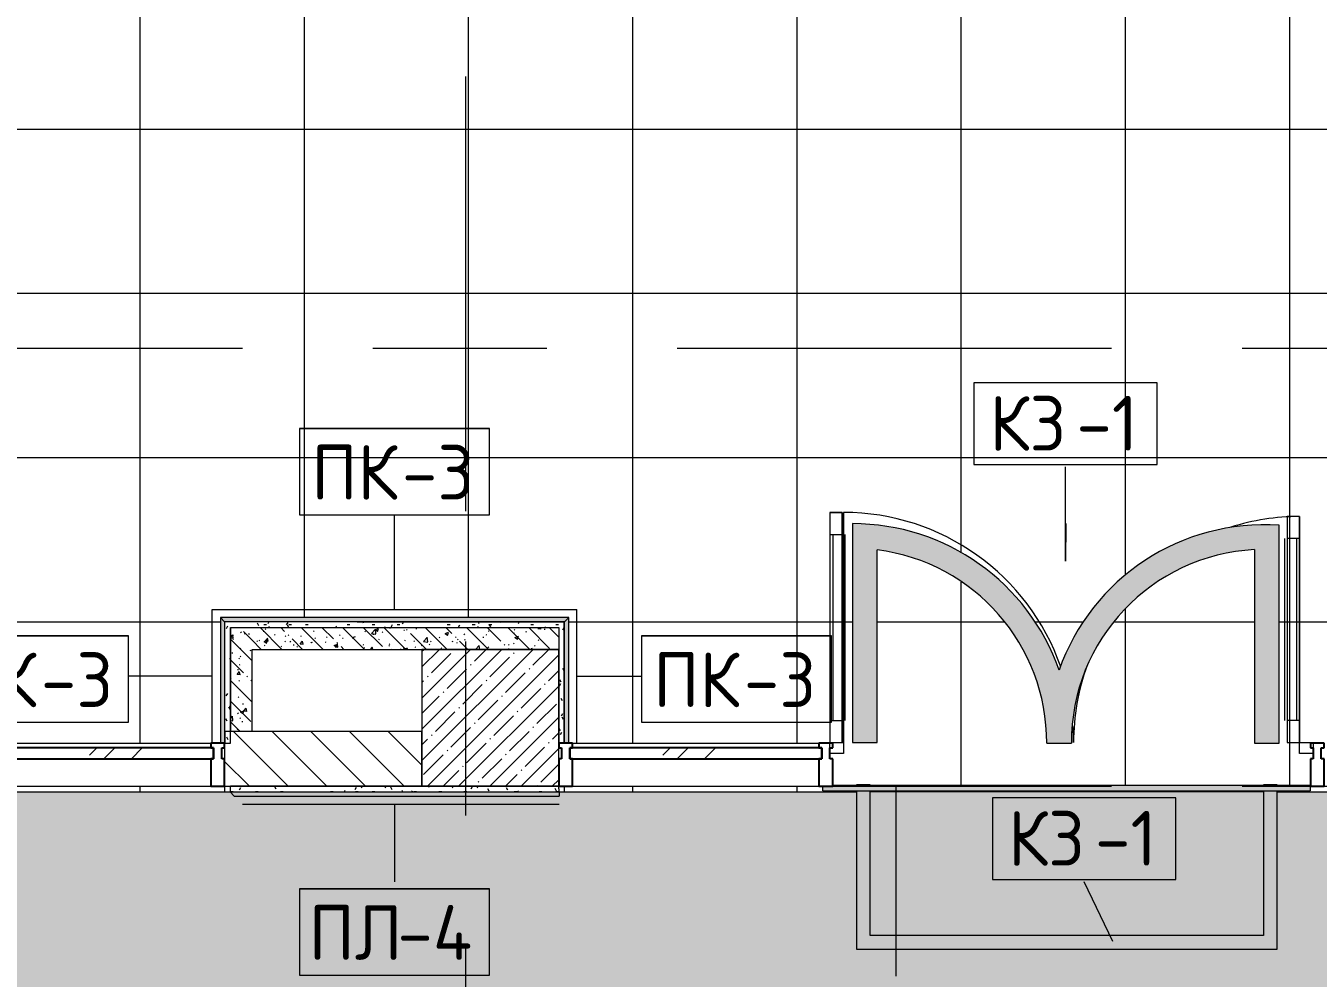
# Model space of a CAD drawing. Header units: millimetres. Extents: x 81671 to 282875, y -8553 to 29000.
# Drawn here: x 109103 to 113824, y 12699 to 16177 of the extents above; entities that cross this region are included whole.
import ezdxf

# ---------------------------------------------------------------- set-up
doc = ezdxf.new("R2010")
doc.units = ezdxf.units.MM
doc.linetypes.add('Осевая', pattern=[3175, 635, -476.25, 1587.5, -476.25])
for name, color, linetype, lineweight in [('A-DETL-GENF', 7, 'Continuous', 9), ('A-DOOR', 7, 'Continuous', 9), ('A-DOOR-1', 7, 'Continuous', 13), ('A-FLOR-HRAL-IDEN', 7, 'Continuous', 9), ('A-FLOR-IDEN', 7, 'Continuous', 9), ('A-FLOR-PATT', 7, 'Continuous', 9), ('A-GENM-IDEN', 7, 'Continuous', 9), ('A-GLAZ-CURT', 7, 'Continuous', 9), ('A-GLAZ-CURT-1', 7, 'Continuous', 25), ('A-GLAZ-CWMG', 7, 'Continuous', 9), ('A-GLAZ-CWMG-1', 7, 'Continuous', 25), ('A-WALL', 7, 'Continuous', 9), ('I-WALL', 7, 'Continuous', 9), ('S-COLS', 7, 'Continuous', 9), ('Ограждение', 7, 'Continuous', 9), ('Оси-2', 7, 'Осевая', 9), ('Поручни', 7, 'Continuous', 9)]:
    doc.layers.add(name, color=color, linetype=linetype, lineweight=lineweight)
for name, color, linetype, lineweight, true_color in [('A-FLOR-1', 7, 'Continuous', 9, 0x787878), ('A-GENM-3', 5, 'Continuous', 9, 0x0000ff), ('A-GENM-5', 7, 'Continuous', 9, 0xff8040), ('A-WALL-1', 9, 'Continuous', 9, 0x808080), ('A-WALL-FNSH-1', 9, 'Continuous', 9, 0x808080), ('I-WALL-1', 7, 'Continuous', 9, 0x787878), ('I-WALL-2', 9, 'Continuous', 9, 0x808080), ('S-COLS-1', 9, 'Continuous', 9, 0x808080)]:
    doc.layers.add(name, color=color, linetype=linetype, lineweight=lineweight, true_color=true_color)
doc.styles.add('GOST Common_1', font='GOST_Common.ttf', dxfattribs={"height": 200})
pattern_1 = [(135, (0, 0), (-75.43415, -75.43415), [106.68, -17.78, 3.556, -17.78]), (135, (0, 75.39), (-75.43415, -75.43415), []), (50, (0, 0), (127.52922, -11.15758), [13.335, -146.685]), (355, (0, 0), (-24.66966, 133.74002), [10.668, -117.348]), (100.451, (10.63, -0.93), (102.85973, 122.58178), [11.333, -124.663]), (46.184, (0, 35.56), (189.75516, -29.43036), [20.002, -220.027]), (96.636, (15.81, 33.1), (166.1822, 173.1996), [17, -186.995]), (351.184, (0, 35.56), (166.18393, 173.19757), [16.002, -176.022]), (21, (17.78, 26.67), (106.130265, -71.58603), [13.335, -146.685]), (326, (17.78, 26.67), (43.26188, 128.93175), [10.668, -117.348]), (71.451, (26.62, 20.7), (149.39198, 57.34505), [11.333, -124.663]), (37.5, (0, 0), (2.162228, 59.188357), [3.353, -112.573, 3.353, -115.773, -117.792]), (37.5, (0, 0), (2.162228, 59.188357), [-235.052, 3.353, -114.44]), (7.5, (0, 0), (46.773857, 70.126152), [3.353, -64.567, 3.353, -109.906, -44.894]), (7.5, (0, 0), (46.773857, 70.126152), [-181.178, 3.353, -41.542]), (327.5, (-39.65, 0), (94.913671, -4.010093), [3.353, -41.097, 3.353, -135.331, -184.023]), (327.5, (-39.65, 0), (94.913671, -4.010093), [-183.134, 3.353, -180.67]), (317.5, (-57.43, 0), (103.69057, 17.79882), [3.353, -54.432, 3.353, -88.748, -130.683]), (317.5, (-57.43, 0), (103.69057, 17.79882), [-149.885, 3.353, -127.33])]
pattern_2 = [(0, (0, 0), (121.92, 30.48), [10.058, -81.382, 10.058, -81.382, -487.68]), (0, (0, 0), (121.92, 30.48), [-182.88, 10.058, -172.822, 10.058, -81.382, -213.36]), (0, (0, 0), (121.92, 30.48), [-457.2, 10.058, -50.902, 10.058, -142.342]), (120, (45.72, 15.24), (-87.356454, 90.345817), [10.058, -81.382, 10.058, -81.382, -487.68]), (120, (45.72, 15.24), (-87.356454, 90.345817), [-182.88, 10.058, -172.822, 10.058, -81.382, -213.36]), (120, (45.72, 15.24), (-87.356454, 90.345817), [-457.2, 10.058, -50.902, 10.058, -142.342]), (240, (60.96, 76.2), (-34.563546, -120.825817), [10.058, -81.382, 10.058, -81.382, -487.68]), (240, (60.96, 76.2), (-34.563546, -120.825817), [-182.88, 10.058, -172.822, 10.058, -81.382, -213.36]), (240, (60.96, 76.2), (-34.563546, -120.825817), [-457.2, 10.058, -50.902, 10.058, -142.342])]

# ---------------------------------------------------------------- blocks, each defined once
blk = doc.blocks.new('Прямоугольный импост - Импост структурный с накладкой - 160мм Темный-32354018-План отделки полов с раскладкой материалов 1 этажа в осях 23_1-33')
at = {"layer": 'A-GLAZ-CWMG'}
for p, q in [((108459, 13557), (109779, 13557)), ((108459, 13400), (109779, 13400))]:
    blk.add_line(p, q, dxfattribs=at)
blk = doc.blocks.new('Системная панель - Стекло - 40мм-32353599-План отделки полов с раскладкой материалов 1 этажа в осях 23_1-33')
at = {"layer": 'A-GLAZ-CURT'}
h = blk.add_hatch(dxfattribs=at)
h.set_pattern_fill('FP_48', color=256, style=0, pattern_type=2)
h.set_pattern_definition([(225, (109219, 13440), (282.8427, -282.8427), [200, -600]), (225, (109419, 13540), (282.8427, -282.8427), [600, -200]), (225, (109019, 13640), (282.8427, -282.8427), [200, -600])])
h.paths.add_polyline_path([(-670, 40), (-670, 0), (670, 0), (670, 40), (657.3, 40)])
at = {"layer": 'A-GLAZ-CURT-1'}
for p, q in [((670, 40), (-670, 40)), ((-670, 40), (-670, 0)), ((-670, 0), (670, 0)), ((670, 0), (670, 40))]:
    blk.add_line(p, q, dxfattribs=at)
blk = doc.blocks.new('Прямоугольный импост - Импост структурный с накладкой - 160мм Темный-30756008-План отделки полов с раскладкой материалов 1 этажа в осях 23_1-33')
at = {"layer": 'A-GLAZ-CWMG-1'}
for p, q in [((-50, 0), (-50, 17)), ((-50, 17), (0, 17)), ((-40, 0), (-50, 0)), ((-40, -40), (-40, 0)), ((0, 0), (-10, 0)), ((-10, 0), (-10, -40)), ((0, 17), (0, 0)), ((-50, -140), (-50, -40)), ((-50, -40), (-40, -40)), ((-10, -40), (0, -40)), ((0, -40), (0, -140)), ((0, -140), (-50, -140))]:
    blk.add_line(p, q, dxfattribs=at)
blk = doc.blocks.new('Прямоугольный импост - Импост структурный с накладкой - 160мм Темный-30755591-План отделки полов с раскладкой материалов 1 этажа в осях 23_1-33')
at = {"layer": 'A-GLAZ-CWMG-1'}
for p, q in [((-25, 0), (-25, 17)), ((-25, 17), (25, 17)), ((-15, 0), (-25, 0)), ((-15, -40), (-15, 0)), ((25, 0), (15, 0)), ((15, 0), (15, -40)), ((25, 17), (25, 0)), ((-25, -140), (-25, -40)), ((-25, -40), (-15, -40)), ((15, -40), (25, -40)), ((25, -40), (25, -140)), ((25, -140), (-25, -140))]:
    blk.add_line(p, q, dxfattribs=at)
blk = doc.blocks.new('Системная панель - Стекло - 40мм-32354452-План отделки полов с раскладкой материалов 1 этажа в осях 23_1-33')
at = {"layer": 'A-GLAZ-CURT'}
h = blk.add_hatch(dxfattribs=at)
h.set_pattern_fill('FP_62', color=256, style=0, pattern_type=2)
h.set_pattern_definition([(225, (111650.22, 13440), (282.8427, -282.8427), [200, -600]), (225, (111850.22, 13540), (282.8427, -282.8427), [600, -200]), (225, (111450.22, 13640), (282.8427, -282.8427), [200, -600])])
h.paths.add_polyline_path([(-460.2, 40), (-460.2, 0), (460.2, 0), (460.2, 40), (424.7, 40)])
at = {"layer": 'A-GLAZ-CURT-1'}
for p, q in [((460.2, 40), (-460.2, 40)), ((-460.2, 40), (-460.2, 0)), ((-460.2, 0), (460.2, 0)), ((460.2, 0), (460.2, 40))]:
    blk.add_line(p, q, dxfattribs=at)
blk = doc.blocks.new('Прямоугольный импост - Импост структурный с накладкой - 160мм Темный-32355003-План отделки полов с раскладкой материалов 1 этажа в осях 23_1-33')
at = {"layer": 'A-GLAZ-CWMG'}
for p, q in [((111100, 13557), (112000.4, 13557)), ((111100, 13400), (112000.4, 13400))]:
    blk.add_line(p, q, dxfattribs=at)
blk = doc.blocks.new('Прямоугольный импост - Импост структурный с накладкой - 160мм Темный-30755595-План отделки полов с раскладкой материалов 1 этажа в осях 23_1-33')
at = {"layer": 'A-GLAZ-CWMG-1'}
for p, q in [((0, 17), (-50, 17)), ((-50, 17), (-50, 0)), ((-50, 0), (-40, 0)), ((-40, 0), (-40, -40)), ((-10, -40), (-10, 0)), ((-10, 0), (0, 0)), ((0, 0), (0, 17)), ((-40, -40), (-50, -40)), ((-50, -40), (-50, -140)), ((0, -40), (-10, -40)), ((0, -140), (0, -40)), ((-50, -140), (0, -140))]:
    blk.add_line(p, q, dxfattribs=at)
blk = doc.blocks.new('Плинтус - Плинтус керамогранит бежевый-32865447-План отделки полов с раскладкой материалов 1 этажа в осях 23_1-33')
at = {"layer": 'A-GENM-5'}
blk.add_hatch(color=256, dxfattribs=at).paths.add_polyline_path([(0, 0), (444, 0), (459, 15), (0, 15), (0, 10)])
for p, q in [((0, 45), (489, 45)), ((459, 15), (0, 15)), ((444, 0), (43, 0)), ((444, 0), (459, 15))]:
    blk.add_line(p, q, dxfattribs=at)
blk = doc.blocks.new('Плинтус - Плинтус керамогранит бежевый-32865448-План отделки полов с раскладкой материалов 1 этажа в осях 23_1-33')
at = {"layer": 'A-GENM-5'}
blk.add_hatch(color=256, dxfattribs=at).paths.add_polyline_path([(1242, 0), (1257, 15), (-15, 15), (0, 0)])
for p, q in [((-45, 45), (1287, 45)), ((-15, 15), (0, 0)), ((1257, 15), (-15, 15)), ((1242, 0), (0, 0)), ((1242, 0), (1257, 15))]:
    blk.add_line(p, q, dxfattribs=at)
blk = doc.blocks.new('Плинтус - Плинтус керамогранит бежевый-32865449-План отделки полов с раскладкой материалов 1 этажа в осях 23_1-33')
at = {"layer": 'A-GENM-5'}
blk.add_hatch(color=256, dxfattribs=at).paths.add_polyline_path([(0, -15), (459, -15), (444, 0), (0, 0)])
for p, q in [((0, 0), (444, 0)), ((0, -15), (459, -15)), ((0, -45), (489, -45)), ((459, -15), (444, 0))]:
    blk.add_line(p, q, dxfattribs=at)
blk = doc.blocks.new('Плинтус - Плинтус светлый _сад_-32928320-План отделки полов с раскладкой материалов 1 этажа в осях 23_1-33')
at = {"layer": 'A-GENM-3'}
blk.add_hatch(color=256, dxfattribs=at).paths.add_polyline_path([(15, -15), (1202, -15), (1202, 0), (0, 0)])
for p, q in [((0, 0), (1202, 0)), ((0, 0), (15, -15)), ((15, -15), (1202, -15)), ((45, -45), (1202, -45)), ((1202, 0), (1202, -15))]:
    blk.add_line(p, q, dxfattribs=at)
blk = doc.blocks.new('Дверь_Витражная_остекление_ - ВВ-13 остекление-32355241-План отделки полов с раскладкой материалов 1 этажа в осях 23_1-33')
at = {"layer": 'A-DETL-GENF'}
for p, q in [((-787.5, -20), (-832.5, -20)), ((-832.5, -845), (-832.5, -20)), ((-787.5, -20), (-832.5, -20)), ((-832.5, -20), (-832.5, -845)), ((-787.5, -845), (-787.5, -20)), ((-787.5, -845), (-787.5, -20)), ((837.5, -860), (837.5, -20)), ((837.5, -20), (837.5, -860)), ((882.5, -860), (882.5, -20)), ((882.5, -860), (882.5, -20)), ((-832.5, -100), (-787.5, -100)), ((-822.5, -765), (-822.5, -100)), ((-778.5, -765), (-778.5, -100)), ((828.5, -780), (828.5, -100)), ((882.5, -100), (837.5, -100)), ((872.5, -780), (872.5, -100)), ((-832.5, -765), (-787.5, -765)), ((882.5, -780), (837.5, -780)), ((-832.5, -845), (-787.5, -845)), ((-832.5, -845), (-787.5, -845)), ((882.5, -860), (837.5, -860)), ((837.5, -860), (882.5, -860))]:
    blk.add_line(p, q, dxfattribs=at)
at = {"layer": 'A-DOOR'}
for p, q in [((-832.5, -845), (-832.5, -20)), ((832.5, -860), (832.5, -20))]:
    blk.add_line(p, q, dxfattribs=at)
for centre, radius, start, end in [((-832.5, -20), 825, 340.1083, 0), ((832.5, -20), 840, 180, 184.0882), ((832.5, -20), 840, 199.1519, 270), ((-832.5, -20), 825, 270, 287.6768)]:
    blk.add_arc(centre, radius, start, end, dxfattribs=at)
at = {"layer": 'A-DOOR-1'}
for p, q in [((-882.5, 20), (-832.5, 20)), ((-882.5, -20), (-882.5, 20)), ((-832.5, 20), (-832.5, -20)), ((832.5, 20), (882.5, 20)), ((832.5, -20), (832.5, 20)), ((882.5, 20), (882.5, -20)), ((-832.5, -20), (-882.5, -20)), ((882.5, -20), (832.5, -20))]:
    blk.add_line(p, q, dxfattribs=at)
blk = doc.blocks.new('Ограждение - Ограждение-33049920-План отделки полов с раскладкой материалов 1 этажа в осях 23_1-33')
at = {"layer": 'Ограждение'}
blk.add_hatch(color=256, dxfattribs=at).paths.add_polyline_path([(113794.5, 13382.9), (113794.5, 13402.9), (112050.4, 13402.9), (112050.4, 13400), (112014.5, 13400), (112014.5, 13382.9), (113789.3, 13382.9)])
at = {"layer": 'Поручни'}
for p, q in [((112014.5, 13382.9), (112014.5, 13400)), ((112014.5, 13382.9), (113794.5, 13382.9)), ((113794.5, 13402.9), (112050.4, 13402.9)), ((113794.5, 13402.9), (113794.5, 13382.9))]:
    blk.add_line(p, q, dxfattribs=at)
blk = doc.blocks.new('Mark Reiling - Mark Reiling-26174330-План отделки полов с раскладкой материалов 1 этажа в осях 23_1-33')
at = {"layer": 'A-GENM-IDEN'}
for p, q in [((-3.47, 1.49), (-3.47, -1.663)), ((-3.47, 1.49), (3.47, 1.49)), ((3.47, 1.49), (-3.47, 1.49)), ((-3.47, 1.49), (-3.47, -1.663)), ((3.47, -1.663), (3.47, 1.49)), ((3.47, -1.663), (3.47, 1.49)), ((-3.47, -1.663), (3.47, -1.663)), ((-3.47, -1.663), (3.47, -1.663))]:
    blk.add_line(p, q, dxfattribs=at)
blk = doc.blocks.new('М_перекрытий_ЭП - Типоразмер-25383776-План отделки полов с раскладкой материалов 1 этажа в осях 23_1-33')
at = {"layer": 'A-FLOR-IDEN'}
for p, q in [((3.352, 1.578), (-3.336, 1.578)), ((-3.336, 1.578), (-3.336, -1.406)), ((3.352, -1.406), (3.352, 1.578)), ((-3.336, -1.406), (3.352, -1.406))]:
    blk.add_line(p, q, dxfattribs=at)

msp = doc.modelspace()

# ---------------------------------------------------------------- hatches: boundary and pattern name
at = {"layer": 'A-FLOR-PATT'}
h = msp.add_hatch(dxfattribs=at)
h.set_pattern_fill('FP_82', color=256, style=0, pattern_type=2)
h.set_pattern_definition([(0, (109520, 17600), (0, 600), []), (90, (109520, 17600), (-600, 4e-14), [])])
h.paths.add_polyline_path([(115560, 13380), (115580, 13380), (115580, 13400), (113795.4, 13400), (113795.4, 13500), (113805.4, 13500), (113805.4, 13520), (113755.4, 13520), (113755.4, 13560), (113805.4, 13560), (113805.4, 13557), (115564, 13557), (115564, 14016), (116136, 14016), (116136, 13636), (117774, 13636), (117774, 14399.1), (116916.4, 14399.1), (116916.5, 14501.6), (116928.3, 14603.4), (116951.6, 14703.3), (116986.2, 14799.7), (117031.6, 14891.6), (117087.2, 14977.7), (117152.2, 15056.9), (117225.9, 15128.2), (117307.3, 15190.5), (117395.3, 15243.1), (117496.4, 15287.8), (117591.1, 15317.5), (117689.1, 15336.7), (117789, 15344.8), (117789, 15254.7), (117686.8, 15245.4), (117586.3, 15223), (117488.7, 15187.5), (117406.7, 15146.7), (117323.2, 15091.1), (117247.2, 15025.6), (117180, 14951.1), (117122.6, 14868.9), (117075.8, 14780.2), (117040.5, 14686.3), (117017.1, 14588.8), (117006, 14490), (117790, 14490), (117789, 16230), (115600.4, 16230), (115600.4, 16293), (115550.4, 16293), (115550.4, 16398), (113850.4, 16398), (113850.4, 16293), (110907, 16293), (110907, 16500), (110857, 16500), (110857, 16750), (110907, 16750), (110907, 16800), (111027, 16800), (111027, 16840), (111050, 16840), (111050, 18510), (111027, 18510), (111027, 18560), (111007, 18560), (111007, 18550), (110857, 18550), (110857, 18580), (110515, 18579), (110515, 20739), (109900, 20739), (109900, 20734), (109100, 20734), (109100, 20739), (107700, 20739), (107700, 20734), (106900, 20734), (106900, 20739), (105500, 20739), (105500, 20734), (104700, 20734), (104700, 20739), (103200, 20739), (103200, 20734), (101400, 20734), (101400, 20739), (100836, 20739), (100836, 17766), (101434, 17766), (101434, 16175), (101419, 16175), (101417.9, 17751), (100821, 17751), (100821, 17750), (101418, 17750), (101419, 16162.9), (101510.1, 16157.7), (101619.8, 16139.1), (101726.8, 16108.4), (101829.7, 16066), (101927.2, 16012.5), (102018.2, 15948.5), (102103.5, 15872.4), (102176.1, 15792.1), (102241.1, 15701.8), (102295.6, 15604.8), (102339, 15502.4), (102370.8, 15395.7), (102390.5, 15286.2), (102398, 15165), (102397.9, 15125), (102395.7, 15125), (102393, 15064), (101434, 15064), (101434, 13557), (103589, 13557), (103589, 13560), (103639, 13560), (103639, 13520), (103589, 13520), (103589, 13500), (103599, 13500), (103599, 13402.9), (103671.6, 13402.9), (103671.6, 13404.6), (103721.6, 13404.6), (103721.6, 13402.9), (105158.8, 13402.9), (105158.8, 13404.6), (105208.8, 13404.6), (105208.8, 13402.9), (105333.5, 13402.9), (105333.5, 13382.9), (105208.8, 13382.9), (105208.8, 13380), (105400, 13380), (105400, 13400), (105350, 13400), (105350, 13500), (105360, 13500), (105360, 13520), (105310, 13520), (105310, 13560), (105360, 13560), (105360, 13557), (105400, 13557), (105400, 13600), (105400, 13601), (105400, 13616), (105514, 13616.8), (105514, 14016), (106086, 14016), (106086, 13616), (106611, 13616), (106610, 13601), (106610, 13600), (106610, 13557), (106650, 13557), (106650, 13560), (106700, 13560), (106700, 13520), (106650, 13520), (106650, 13500), (106660, 13500), (106660, 13402.9), (106746.6, 13402.9), (106746.6, 13404.6), (106796.6, 13404.6), (106796.6, 13402.9), (108233.8, 13402.9), (108233.8, 13404.6), (108283.8, 13404.6), (108283.8, 13402.9), (108394.5, 13402.9), (108394.5, 13382.9), (108283.8, 13382.9), (108283.8, 13380), (109830, 13380), (109829, 13400), (108409, 13400), (108409, 13500), (108419, 13500), (108419, 13520), (108369, 13520), (108369, 13560), (108419, 13560), (108419, 13557), (109814, 13557), (109814, 14016), (111086, 14016), (111086, 13557), (112040.4, 13557), (112040.4, 13560), (112090.4, 13560), (112090.4, 13520), (112040.4, 13520), (112040.4, 13500), (112050.4, 13500), (112050.4, 13402.9), (112137.1, 13402.9), (112137.1, 13404.6), (112187.1, 13404.6), (112187.1, 13402.9), (113624.2, 13402.9), (113624.2, 13404.6), (113674.2, 13404.6), (113674.2, 13402.9), (113794.5, 13402.9), (113794.5, 13382.9), (113674.2, 13382.9), (113674.2, 13380), (115550, 13380)])
h.paths.add_polyline_path([(113591.6, 13380), (113624.2, 13380), (113624.2, 13382.9), (112187.1, 13382.9), (112187.1, 13380), (112457.4, 13380)])
h.paths.add_polyline_path([(112010.4, 13380), (112137.1, 13380), (112137.1, 13382.9), (112014.5, 13382.9), (112014.5, 13400), (111070, 13400), (111070, 13380), (112000.4, 13380)])
h.paths.add_polyline_path([(104466, 13380), (105158.8, 13380), (105158.8, 13382.9), (103721.6, 13382.9), (103721.6, 13380), (103748, 13380)])
h.paths.add_polyline_path([(103553.5, 13380), (103671.6, 13380), (103671.6, 13382.9), (103553.5, 13382.9), (103553.5, 13400), (101418, 13400), (101418, 13380), (103549, 13380)])
h.paths.add_polyline_path([(107129.8, 13380), (108233.8, 13380), (108233.8, 13382.9), (106796.6, 13382.9), (106796.6, 13380)])
h.paths.add_polyline_path([(106610, 13380), (106746.6, 13380), (106746.6, 13382.9), (106614.5, 13382.9), (106614.5, 13400), (106610, 13400)])
h.paths.add_polyline_path([(109829, 13500), (109829, 13540), (109819, 13540), (109819, 13500)])
h.paths.add_polyline_path([(106614.5, 13500), (106620, 13500), (106620, 13540), (106610, 13540), (106610, 13500)])
h.paths.add_polyline_path([(105400, 13500), (105400, 13540), (105390, 13540), (105390, 13500)])
h.paths.add_polyline_path([(113681.6, 13557), (113591.6, 13557), (113591.6, 14264.1), (113494.3, 14251.8), (113415.8, 14232.5), (113332.4, 14200.3), (113253.6, 14157.7), (113180.9, 14105.6), (113115.4, 14044.6), (113058.1, 13975.8), (113010, 13900.4), (112971.9, 13819.4), (112944.3, 13734.3), (112927.8, 13646.3), (112922.5, 13557), (112832.4, 13557), (112826.7, 13650.1), (112808.8, 13741.6), (112779, 13830), (112737.2, 13914.8), (112686.2, 13991.2), (112624.8, 14061.4), (112554.6, 14122.8), (112477, 14174.5), (112393.3, 14215.6), (112305, 14245.4), (112213.4, 14263.3), (112213.4, 13560), (112123.4, 13560), (112123.4, 14359), (112221.8, 14352.9), (112318.7, 14334.8), (112412.5, 14304.9), (112502, 14263.6), (112585.8, 14211.7), (112662.5, 14149.8), (112731, 14079), (112790.4, 14000), (112841.1, 13910.6), (112877.6, 13824), (112913.9, 13910.6), (112965.9, 14000), (113015.9, 14068), (113080.1, 14136.6), (113152, 14197.1), (113230.4, 14248.8), (113314.4, 14290.8), (113402.8, 14322.6), (113502.7, 14344.7), (113591.6, 14354), (113681.6, 14353.2), (113681.6, 13560)])
h.paths.add_polyline_path([(115580, 13557), (115580, 14000), (116120, 14000), (116121, 13620), (117790, 13621), (117789, 13621), (116121, 13621), (116120, 14001), (115579, 13999.9), (115579, 13557)])
h.paths.add_polyline_path([(111071, 13557), (111069.9, 14001), (109829, 14000), (109830, 14000), (111070, 14000), (111070, 13557)])
h.paths.add_polyline_path([(107442, 13557), (107436.3, 13650.1), (107418.4, 13741.6), (107388.6, 13830), (107346.7, 13914.8), (107295.8, 13991.2), (107234.3, 14061.4), (107164.2, 14122.8), (107086.6, 14174.5), (107002.9, 14215.6), (106914.5, 14245.4), (106823, 14263.3), (106823, 13560), (106733, 13560), (106733, 14359), (106831.3, 14352.9), (106928.2, 14334.8), (107022.1, 14304.9), (107112.1, 14263.3), (107195.3, 14211.7), (107272, 14149.8), (107340.5, 14079), (107399.9, 14000), (107450.7, 13910.6), (107487.1, 13824), (107523.5, 13910.6), (107575.5, 14000), (107625.5, 14068), (107689.7, 14136.6), (107761.5, 14197.1), (107840, 14248.8), (107924, 14290.8), (108012.4, 14322.6), (108112.3, 14344.7), (108201.2, 14354), (108291.2, 14353.2), (108291.2, 13557), (108201.2, 13557), (108201.2, 14264.1), (108103.9, 14251.8), (108025.4, 14232.5), (107941.9, 14200.3), (107863.2, 14157.7), (107790.5, 14105.6), (107725, 14044.6), (107667.7, 13975.8), (107619.6, 13900.4), (107581.5, 13819.4), (107553.9, 13734.3), (107537.3, 13646.3), (107532, 13557)])
h.paths.add_polyline_path([(104367, 13557), (104361.3, 13650.1), (104343.4, 13741.6), (104313.6, 13830), (104271.7, 13914.8), (104220.8, 13991.2), (104159.3, 14061.4), (104089.2, 14122.8), (104011.6, 14174.5), (103927.9, 14215.6), (103839.5, 14245.4), (103748, 14263.3), (103748, 13560), (103658, 13560), (103658, 14359), (103756.3, 14352.9), (103853.2, 14334.8), (103947.1, 14304.9), (104037.1, 14263.3), (104120.3, 14211.7), (104197, 14149.8), (104265.5, 14079), (104324.8, 14000.3), (104375.7, 13910.6), (104412.1, 13824), (104448.5, 13910.6), (104494.8, 13992.3), (104550.5, 14068), (104614.7, 14136.6), (104686.5, 14197.1), (104765, 14248.8), (104849, 14290.8), (104937.4, 14322.6), (105037.3, 14344.7), (105132, 14353.9), (105216.2, 14353.2), (105216.2, 13557), (105126.2, 13557), (105126.2, 14264.1), (105028.9, 14251.8), (104950.4, 14232.5), (104866.9, 14200.3), (104788.2, 14157.7), (104715.5, 14105.6), (104650, 14044.6), (104592.7, 13975.8), (104544.6, 13900.4), (104506.5, 13819.4), (104478.9, 13734.3), (104462.3, 13646.3), (104457, 13557)])
h.paths.add_polyline_path([(106070, 13602), (106071, 13603), (106070, 14001), (105529, 13999.8), (105530, 14000), (106070, 14000), (106070, 13616)])
h.paths.add_polyline_path([(101701.3, 15165), (102307.4, 15165), (102303.3, 15256.6), (102287.1, 15358), (102259.6, 15456.9), (102221.1, 15552.1), (102172.1, 15642.4), (102113.3, 15726.6), (102045.3, 15803.6), (101966, 15874.7), (101885.7, 15932.3), (101796, 15982.3), (101701.3, 16022), (101602.7, 16050.7), (101501.5, 16068.1), (101418, 16072.9), (101418, 15165), (101602.7, 15165)])
h.paths.add_polyline_path([(117774, 15350), (117774, 16213.7), (115600.4, 16213.7), (115600.8, 16228.7), (117789, 16228.7), (117789, 15350), (117784.9, 15350)])
msp.add_hatch(color=256, dxfattribs=at).paths.add_polyline_path([(112832.4, 13557), (112922.5, 13557), (112927.8, 13646.3), (112944.3, 13734.3), (112971.9, 13819.4), (113010, 13900.4), (113058.1, 13975.8), (113115.4, 14044.6), (113180.9, 14105.6), (113253.6, 14157.7), (113332.4, 14200.3), (113415.8, 14232.5), (113502.7, 14253.9), (113591.6, 14264.1), (113591.6, 13557), (113681.6, 13557), (113681.6, 14353.2), (113587.7, 14354), (113494.3, 14343.8), (113402.8, 14322.6), (113314.4, 14290.8), (113230.4, 14248.8), (113152, 14197.1), (113080.1, 14136.6), (113015.9, 14068), (112960.3, 13992.3), (112913.9, 13910.6), (112877.6, 13824), (112839.3, 13914.8), (112790.2, 14000.3), (112731, 14079), (112662.5, 14149.8), (112585.8, 14211.7), (112502, 14263.6), (112412.5, 14304.9), (112318.7, 14334.8), (112221.8, 14352.9), (112123.4, 14359), (112123.4, 13560), (112213.4, 13560), (112213.4, 14263.3), (112305, 14245.4), (112393.3, 14215.6), (112477, 14174.5), (112554.6, 14122.8), (112624.8, 14061.4), (112686.2, 13991.2), (112737.9, 13913.7), (112779, 13830), (112808.8, 13741.6), (112826.7, 13650.1), (112828.8, 13616.8)])
h = msp.add_hatch(color=256, dxfattribs=at)
h.paths.add_polyline_path([(98720, 11341), (98735, 11356), (100830, 11356), (100829, 11341), (99138.5, 11341)])
h.paths.add_polyline_path([(111140, 10506.3), (111140, 10608), (111180, 10608), (111180, 10620), (121190, 10621), (121190, 10821.3), (120610, 10821.3), (120610, 12220), (121202, 12220), (121202, 12225), (121190, 12225), (121189, 12430), (120360, 12430), (120359, 13380), (113674.2, 13380), (113674.2, 12804.6), (112137.1, 12804.6), (112137.1, 13380), (108283.8, 13380), (108283.8, 12804.6), (106746.6, 12804.6), (106746.6, 13380), (105208.8, 13380), (105208.8, 12804.6), (103671.6, 12804.6), (103671.6, 13380), (100400, 13379), (100400, 13364), (99790, 13364), (99790, 12800), (99750, 12800), (99750, 13364), (98735, 13364), (98720, 13379), (98720, 13308.4), (99656.8, 13308.4), (99656.6, 13204.9), (99645.1, 13102.2), (99622.5, 13001.3), (99588.9, 12903.4), (99544.9, 12809.9), (99490.9, 12721.6), (99427.6, 12639.9), (99355.7, 12565.5), (99268, 12494), (99188.4, 12441.7), (99097.9, 12395.2), (99001.2, 12358.4), (99102.4, 12319.2), (99189.9, 12274.3), (99276.2, 12217.3), (99355.7, 12151.2), (99427.6, 12076.8), (99490.9, 11995.1), (99544.9, 11906.9), (99588.9, 11813.3), (99622.5, 11715.5), (99645.1, 11614.6), (99656.6, 11511.8), (99656.8, 11408.4), (98720, 11408.4), (98720, 11340), (100829, 11340), (100830, 10620), (103678.3, 10621), (103678.3, 10997.4), (103740, 10999.6), (103801.4, 10992.2), (103860.8, 10975.3), (103916.8, 10949.2), (103968, 10914.8), (104013.3, 10872.8), (104051.4, 10824.2), (104081.4, 10929.8), (104119.9, 11026.2), (104169.9, 11120.6), (104229.7, 11209.2), (104298.6, 11290.8), (104375.8, 11364.6), (104466, 11433.2), (104551.6, 11485.6), (104648.1, 11531.3), (104749, 11566.5), (104853.1, 11590.7), (104970, 11603.8), (105065.9, 11605.3), (105065.9, 10620), (107713.3, 10621), (107713.3, 10997.4), (107805, 10999.6), (107805, 10996), (107836.4, 10992.2), (107895.8, 10975.3), (107951.8, 10949.2), (108003, 10914.8), (108048.3, 10872.8), (108086.4, 10824.2), (108115.5, 10927.7), (108154.9, 11026.2), (108204.9, 11120.6), (108264.7, 11209.2), (108333.6, 11290.8), (108410.8, 11364.6), (108495.5, 11429.8), (108586.6, 11485.6), (108683.1, 11531.3), (108784, 11566.5), (108888.1, 11590.7), (108994.1, 11603.7), (109100.9, 11605.3), (109100.9, 10620), (110230, 10620), (110230, 10608), (110270, 10608), (110270, 10506.3), (111125.5, 10506.3)])
h.paths.add_polyline_path([(104970, 10620), (104970, 11513.9), (104872, 11502.6), (104770.1, 11478.9), (104671.6, 11443.6), (104577.8, 11397.2), (104489.9, 11340.4), (104409.2, 11273.8), (104336.6, 11198.5), (104273.2, 11115.2), (104219.7, 11025.3), (104176, 10927), (104144.2, 10824.2), (104125.4, 10727.3), (104117.5, 10623), (104026.8, 10623), (104017.8, 10681.5), (103997.5, 10737.2), (103966.9, 10787.9), (103927, 10831.7), (103879.3, 10866.9), (103825.8, 10892.2), (103770, 10906.2), (103770, 10620), (104466, 10620)])
h.paths.add_polyline_path([(108002.9, 10620), (108062, 10620), (108053.4, 10679), (108033.5, 10735.3), (107999, 10790.9), (107962.9, 10830.8), (107915.1, 10866.5), (107861.2, 10892.1), (107805, 10906.2), (107805, 10620), (107962.9, 10620)])
h.paths.add_polyline_path([(108179.7, 10620), (109005, 10620), (109005, 11500), (109010.9, 11500), (109010.9, 11514.5), (108906.7, 11502.6), (108804.6, 11478.8), (108705.9, 11443.3), (108612, 11396.8), (108524, 11339.7), (108443.2, 11272.9), (108370.6, 11197.2), (108307.1, 11113.7), (108253.7, 11023.5), (108210.9, 10927), (108179.1, 10824.2), (108160.1, 10724.6), (108152.4, 10620), (108160.1, 10620)])
h.paths.add_polyline_path([(121173, 10621), (111168, 10621), (111183, 10636), (121173, 10636), (121173, 10800), (121188, 10800), (121188, 10621), (121176.3, 10621)])
h.paths.add_polyline_path([(101136.3, 10621), (100830, 10621), (100831, 11340), (100845, 11326), (100845, 10636), (103645, 10636), (103645, 10621), (101802.3, 10621)])
h.paths.add_polyline_path([(105797.9, 10621), (105095, 10621), (105110, 10636), (107680, 10636), (107680, 10621), (107129.8, 10621)])
h.paths.add_polyline_path([(109130, 10621), (109145, 10636), (110230, 10636), (110230, 10621), (109793.6, 10621)])
h.paths.add_polyline_path([(121210, 10840), (121350, 10840), (121350, 10885), (121380, 10885), (121380, 10875), (121419.7, 10875), (121419.7, 12175), (121380, 12175), (121380, 12165), (121350, 12165), (121350, 12210), (121210, 12210), (121210, 12170), (120660, 12170), (120660, 10871.3), (121210, 10871.3)])
h.paths.add_polyline_path([(98722.2, 11498.4), (99567.2, 11498.4), (99556.7, 11597.6), (99534.7, 11695), (99501.5, 11789.1), (99457.6, 11878.8), (99403.5, 11962.7), (99340, 12039.7), (99268, 12108.8), (99188.4, 12169), (99097.9, 12221.6), (99011, 12259.8), (98915.6, 12289), (98817.4, 12307), (98722.2, 12313.1), (98722.2, 11789.9)])
h.paths.add_polyline_path([(120359, 12429), (120344, 12444), (120344, 13364), (115614, 13364), (115600, 13379), (120359, 13378.9), (120359, 12429.8)])
h.paths.add_polyline_path([(121189, 12250), (121174, 12265), (121174, 12414), (120359, 12414), (120360, 12429), (121189, 12429), (121189, 12398.9)])
h.paths.add_polyline_path([(98722.2, 12403.7), (98817.4, 12409.7), (98915.6, 12427.7), (99011, 12456.9), (99102.4, 12497.1), (99189.9, 12548.8), (99268, 12607.9), (99340, 12677), (99403.5, 12754), (99457.6, 12838), (99501.5, 12927.6), (99534.7, 13021.7), (99556.7, 13119.1), (99567.2, 13218.4), (98720, 13218.4), (98720, 13209.5), (98722.2, 13209.5), (98722.2, 12409.7)])
h.paths.add_polyline_path([(113624.2, 12854.6), (113624.2, 13380), (112187.1, 13380), (112187.1, 12854.6), (112457.4, 12854.6)])
h.paths.add_polyline_path([(108233.8, 12854.6), (108233.8, 13380), (106796.6, 13380), (106796.6, 12854.6), (107129.8, 12854.6)])
h.paths.add_polyline_path([(105158.8, 12854.6), (105158.8, 13380), (103721.6, 13380), (103721.6, 12854.6), (104466, 12854.6)])
h.paths.add_polyline_path([(109864, 13364), (109850, 13379), (111051, 13379), (111050, 13364), (110459.5, 13364)])
h.paths.add_polyline_path([(105797.9, 13364), (105561, 13364), (105546, 13379), (106051, 13379), (106051, 13364)])
h.paths.add_polyline_path([(100415, 13364), (100400, 13379), (101399, 13379), (101398, 13364), (100470.4, 13364)])
h = msp.add_hatch(color=256, dxfattribs=at)
h.paths.add_polyline_path([(112137.1, 12804.6), (113674.2, 12804.6), (113674.2, 13382.9), (113624.2, 13382.9), (113624.2, 12854.6), (112187.1, 12854.6), (112187.1, 13382.9), (112137.1, 13382.9)])
h.paths.add_polyline_path([(112187.1, 13402.9), (112187.1, 13404.6), (112137.1, 13404.6), (112137.2, 13402.9)])
h.paths.add_polyline_path([(113624.2, 13402.9), (113674.2, 13402.9), (113674.2, 13404.6), (113624.2, 13404.6)])
at = {"layer": 'I-WALL'}
h = msp.add_hatch(dxfattribs=at)
h.set_pattern_fill('FP_4', color=256, style=0, pattern_type=2)
h.set_pattern_definition([(135, (0, 0), (-70.71068, -70.71068), [])])
h.paths.add_polyline_path([(110550, 13400), (110550, 13600), (109829, 13600), (109829, 13400), (110459.5, 13400)])
h.paths.add_polyline_path([(105550, 13400), (105550, 13600), (105400, 13600), (105400, 13400)])
h.paths.add_polyline_path([(106610, 13400), (106610, 13600), (106050, 13600), (106051, 13400)])
h.paths.add_polyline_path([(101100, 13400), (101398, 13400), (101398, 13600), (101100, 13600)])
at = {"layer": 'I-WALL-1'}
h = msp.add_hatch(dxfattribs=at)
h.set_pattern_fill('FP_14', color=256, style=0, pattern_type=2)
h.set_pattern_definition(pattern_1)
h.paths.add_polyline_path([(109850, 13600), (109930, 13600), (109930, 13980), (109850, 13980), (109850, 13616.8)])
h = msp.add_hatch(dxfattribs=at)
h.set_pattern_fill('FP_14', color=256, style=0, pattern_type=2)
h.set_pattern_definition(pattern_1)
h.paths.add_polyline_path([(111050, 13900), (111050, 13980), (109930, 13980), (109930, 13900)])
at = {"layer": 'I-WALL-2'}
h = msp.add_hatch(dxfattribs=at)
h.set_pattern_fill('FP_64', color=256, style=0, pattern_type=2)
h.set_pattern_definition(pattern_2)
h.paths.add_polyline_path([(109830, 13557), (109850, 13557), (109850, 14000), (109830, 14000), (109830, 13616.8)])
h = msp.add_hatch(dxfattribs=at)
h.set_pattern_fill('FP_64', color=256, style=0, pattern_type=2)
h.set_pattern_definition(pattern_2)
h.paths.add_polyline_path([(111050, 13980), (111070, 13980), (111070, 14000), (109850, 14000), (109850, 13980)])
h = msp.add_hatch(dxfattribs=at)
h.set_pattern_fill('FP_64', color=256, style=0, pattern_type=2)
h.set_pattern_definition(pattern_2)
h.paths.add_polyline_path([(111050, 13557), (111070, 13557), (111070, 13980), (111050, 13980), (111050, 13616.8)])
h = msp.add_hatch(dxfattribs=at)
h.set_pattern_fill('FP_64', color=256, style=0, pattern_type=2)
h.set_pattern_definition(pattern_2)
h.paths.add_polyline_path([(110459.5, 13380), (111051, 13380), (111050, 13400), (109849, 13400), (109850, 13380)])
at = {"layer": 'S-COLS'}
h = msp.add_hatch(dxfattribs=at)
h.set_pattern_fill('FP_2', color=256, style=0, pattern_type=2)
h.set_pattern_definition([(45, (0, 0), (-57.024626, 57.024626), []), (45, (57.025, 0), (-57.024626, 57.024626), [100.806, -20.161, 3.353, -16.808])])
h.paths.add_polyline_path([(110550, 13400), (111050, 13400), (111050, 13900), (110550, 13900), (110550, 13600)])

# ---------------------------------------------------------------- linework, layer by layer
at = {"layer": 'A-FLOR-1'}
for p, q in [((112123.4, 14359), (112123.4, 13560)), ((113681.6, 13557), (113681.6, 14353.2)), ((112213.4, 13560), (112213.4, 14263.3)), ((113591.6, 14264.1), (113591.6, 13557)), ((112123.4, 13560), (112213.4, 13560)), ((112832.4, 13557), (112922.5, 13557)), ((113591.6, 13557), (113681.6, 13557)), ((108283.8, 13380), (109849, 13380)), ((109830, 13380), (109830, 13400)), ((111051, 13380), (112137.1, 13380)), ((111070, 13400), (111070, 13380)), ((112187.1, 13404.6), (112137.1, 13404.6)), ((112137.1, 13404.6), (112137.1, 13402.9)), ((112137.1, 13382.9), (112137.1, 12804.6)), ((112187.1, 13402.9), (112187.1, 13404.6)), ((112187.1, 12854.6), (112187.1, 13382.9)), ((113624.2, 13380), (112187.1, 13380)), ((113674.2, 13404.6), (113624.2, 13404.6)), ((113624.2, 13404.6), (113624.2, 13402.9)), ((113624.2, 13382.9), (113624.2, 12854.6)), ((113674.2, 13402.9), (113674.2, 13404.6)), ((113674.2, 12804.6), (113674.2, 13382.9)), ((113674.2, 13380), (115599, 13380)), ((113624.2, 12854.6), (112187.1, 12854.6)), ((112137.1, 12804.6), (113674.2, 12804.6))]:
    msp.add_line(p, q, dxfattribs=at)
for centre, radius, start, end in [((112123.4, 13560), 799, 19.2951, 90), ((113627.4, 13560), 795, 86.0916, 160.604), ((112123.4, 13560), 709, 359.7576, 82.7072), ((113627.4, 13560), 705, 92.9116, 180.2438)]:
    msp.add_arc(centre, radius, start, end, dxfattribs=at)
at = {"layer": 'A-FLOR-HRAL-IDEN'}
msp.add_line((112281.4, 13399.6), (112281.4, 12706.3), dxfattribs=at)
at = {"layer": 'A-FLOR-IDEN'}
for p, q in [((112901, 14222.5), (112901, 14566.1)), ((112902.5, 14359), (112901, 14222.5)), ((113073.5, 12833.1), (112969, 13050.3))]:
    msp.add_line(p, q, dxfattribs=at)
at = {"layer": 'A-GENM-IDEN'}
for p, q in [((110450, 14046), (110450, 14387.4)), ((109784, 13801.5), (109478, 13801.5)), ((111116, 13801.5), (111352, 13801.5)), ((110450, 13334), (110450, 13050.3))]:
    msp.add_line(p, q, dxfattribs=at)
at = {"layer": 'A-WALL'}
msp.add_line((110550, 13400), (110550, 13600), dxfattribs=at)
at = {"layer": 'A-WALL-1'}
for p, q in [((111070, 14000), (109830, 14000)), ((109850, 13980), (109850, 13600)), ((109850, 13557), (109850, 13980)), ((109850, 13980), (111050, 13980)), ((111050, 13980), (111050, 13557)), ((111070, 13557), (111070, 14000)), ((109930, 13600), (109930, 13900)), ((109930, 13900), (111050, 13900)), ((110550, 13600), (109829, 13600)), ((109829, 13600), (109829, 13400)), ((109830, 13600), (109830, 13557)), ((109830, 13557), (109850, 13557)), ((111050, 13557), (111070, 13557)), ((109829, 13400), (110550, 13400)), ((109849, 13400), (109849, 13380)), ((111050, 13400), (109850, 13400)), ((109850, 13380), (111050, 13380)), ((111050, 13390), (111050, 13400)), ((111051, 13390), (111050, 13390)), ((111050, 13379), (111051, 13379)), ((111051, 13379), (111051, 13390))]:
    msp.add_line(p, q, dxfattribs=at)
at = {"layer": 'A-WALL-FNSH-1'}
for p, q in [((109829, 14001), (109829, 13600)), ((111071, 14001), (109829, 14001)), ((109830, 13600), (109830, 14000)), ((111071, 13557), (111071, 14001)), ((111070, 13557), (111071, 13557)), ((109849, 13380), (109849, 13379)), ((109849, 13379), (111050, 13379))]:
    msp.add_line(p, q, dxfattribs=at)
at = {"layer": 'S-COLS'}
msp.add_line((110550, 13600), (110550, 13400), dxfattribs=at)
at = {"layer": 'S-COLS-1'}
for p, q in [((111050, 13900), (110550, 13900)), ((110550, 13900), (110550, 13600)), ((111050, 13400), (111050, 13900)), ((110550, 13400), (111050, 13400))]:
    msp.add_line(p, q, dxfattribs=at)
at = {"layer": 'Оси-2'}
for p, q in [((110710, 593.7), (110710, 19528.3)), ((84970.8, 15000), (122160, 15000)), ((84970.8, 13400), (119719, 13400))]:
    msp.add_line(p, q, dxfattribs=at)

# ---------------------------------------------------------------- block references
at = {"layer": 'A-DOOR', "rotation": 180}
msp.add_blockref('Дверь_Витражная_остекление_ - ВВ-13 остекление-32355241-План отделки полов с раскладкой материалов 1 этажа в осях 23_1-33', (112922.9, 13540), dxfattribs=at)
at = {"layer": 'A-FLOR-IDEN', "xscale": 99.99999999999993, "yscale": 99.99999999999993, "zscale": 99.99999999999993}
for p in [(112900.2, 14715.9), (112968.3, 13200.2)]:
    msp.add_blockref('М_перекрытий_ЭП - Типоразмер-25383776-План отделки полов с раскладкой материалов 1 этажа в осях 23_1-33', p, dxfattribs=at)
at = {"layer": 'A-GENM-3'}
msp.add_blockref('Плинтус - Плинтус светлый _сад_-32928320-План отделки полов с раскладкой материалов 1 этажа в осях 23_1-33', (109849, 13379), dxfattribs=at)
at = {"layer": 'A-GENM-5'}
for name, p, rotation in [('Плинтус - Плинтус керамогранит бежевый-32865447-План отделки полов с раскладкой материалов 1 этажа в осях 23_1-33', (109829, 13557), 89.99999999999818), ('Плинтус - Плинтус керамогранит бежевый-32865449-План отделки полов с раскладкой материалов 1 этажа в осях 23_1-33', (111071, 13557), 90.0000000000011)]:
    msp.add_blockref(name, p, dxfattribs=dict(at, rotation=rotation))
msp.add_blockref('Плинтус - Плинтус керамогранит бежевый-32865448-План отделки полов с раскладкой материалов 1 этажа в осях 23_1-33', (109829, 14001), dxfattribs=at)
at = {"layer": 'A-GENM-IDEN', "xscale": 99.99999999999993, "yscale": 99.99999999999993, "zscale": 99.99999999999993}
for p in [(110450, 14557.9), (109131, 13800), (111699, 13800), (110450, 12876.8)]:
    msp.add_blockref('Mark Reiling - Mark Reiling-26174330-План отделки полов с раскладкой материалов 1 этажа в осях 23_1-33', p, dxfattribs=at)
at = {"layer": 'A-GLAZ-CURT', "rotation": 180}
for name, p in [('Системная панель - Стекло - 40мм-32353599-План отделки полов с раскладкой материалов 1 этажа в осях 23_1-33', (109119, 13540)), ('Системная панель - Стекло - 40мм-32354452-План отделки полов с раскладкой материалов 1 этажа в осях 23_1-33', (111550.2, 13540))]:
    msp.add_blockref(name, p, dxfattribs=at)
at = {"layer": 'A-GLAZ-CWMG'}
for name, p in [('Прямоугольный импост - Импост структурный с накладкой - 160мм Темный-32354018-План отделки полов с раскладкой материалов 1 этажа в осях 23_1-33', (0, 0)), ('Прямоугольный импост - Импост структурный с накладкой - 160мм Темный-30755595-План отделки полов с раскладкой материалов 1 этажа в осях 23_1-33', (109829, 13540)), ('Прямоугольный импост - Импост структурный с накладкой - 160мм Темный-32355003-План отделки полов с раскладкой материалов 1 этажа в осях 23_1-33', (0, 0))]:
    msp.add_blockref(name, p, dxfattribs=at)
at = {"layer": 'A-GLAZ-CWMG', "extrusion": (0, 0, -1)}
for name, p in [('Прямоугольный импост - Импост структурный с накладкой - 160мм Темный-30756008-План отделки полов с раскладкой материалов 1 этажа в осях 23_1-33', (-111050, 13540)), ('Прямоугольный импост - Импост структурный с накладкой - 160мм Темный-30755591-План отделки полов с раскладкой материалов 1 этажа в осях 23_1-33', (-112025.4, 13540)), ('Прямоугольный импост - Импост структурный с накладкой - 160мм Темный-30755591-План отделки полов с раскладкой материалов 1 этажа в осях 23_1-33', (-113820.4, 13540))]:
    msp.add_blockref(name, p, dxfattribs=at)
at = {"layer": 'Поручни'}
msp.add_blockref('Ограждение - Ограждение-33049920-План отделки полов с раскладкой материалов 1 этажа в осях 23_1-33', (0, 0), dxfattribs=at)

# ---------------------------------------------------------------- texts
at = {"layer": 'A-FLOR-IDEN', "char_height": 200, "attachment_point": 1, "style": 'GOST Common_1'}
for s, insert, width in [('КЗ', (112623.1, 14825.7), 384.81), ('-1', (112940.6, 14825.7), 296.624), ('КЗ', (112691.2, 13309.9), 384.81), ('-1', (113008.7, 13309.9), 296.624)]:
    msp.add_mtext(s, dxfattribs=dict(at, insert=insert, width=width))
at = {"layer": 'A-GENM-IDEN', "char_height": 200, "attachment_point": 1, "style": 'GOST Common_1'}
for s, insert, width in [('ПК', (110145.9, 14646.9), 400.844), ('-3', (110476.6, 14646.9), 344.726), ('ПК', (108826.9, 13889.1), 400.844), ('-3', (109157.6, 13889.1), 344.726), ('ПК', (111394.9, 13889.1), 400.844), ('-3', (111725.7, 13889.1), 344.726), ('ПЛ', (110135.9, 12965.9), 392.827), ('-4', (110460, 12965.9), 376.793)]:
    msp.add_mtext(s, dxfattribs=dict(at, insert=insert, width=width))

doc.saveas('drawing.dxf')
